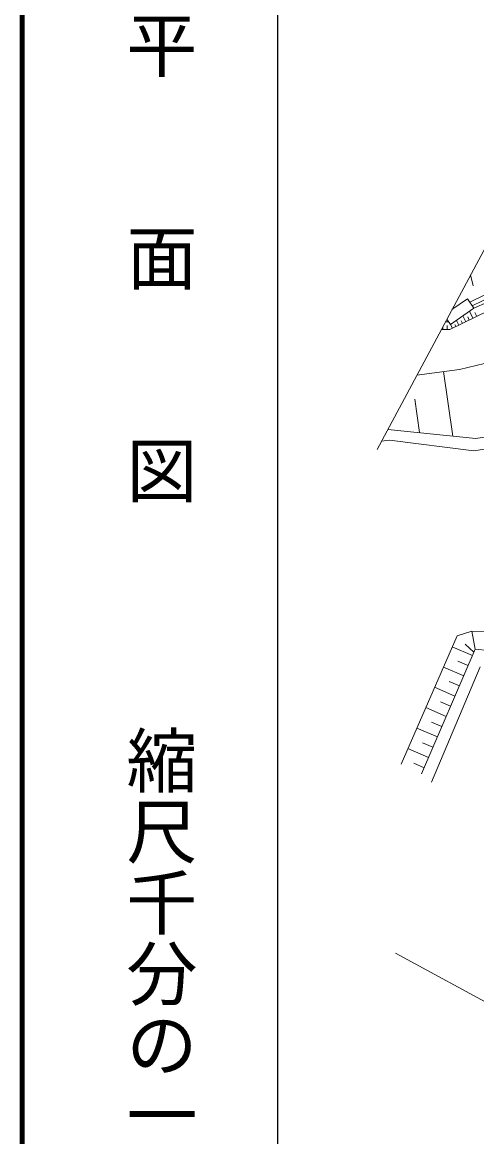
# Model space of a CAD drawing. Units: millimetres, scale not verified. Extents: x 40000 to 680000, y 20000 to 380000.
# Drawn here: x 40000 to 72033, y 261978 to 340535 of the extents above; entities that cross this region are included whole.
import ezdxf
from ezdxf.enums import TextEntityAlignment as Align

# ---------------------------------------------------------------- set-up
doc = ezdxf.new("R2010")
doc.units = ezdxf.units.MM
doc.header["$LTSCALE"] = 1000
for name, color, linetype, lineweight in [('M-BGD', 7, 'Continuous', 13), ('M-STR-HTXT', 7, 'Continuous', 13), ('M-TTL', 2, 'Continuous', 140), ('M-TTL-BAND', 7, 'Continuous', 25)]:
    doc.layers.add(name, color=color, linetype=linetype, lineweight=lineweight)
doc.styles.add('@ＭＳ ゴシック', font='')
doc.styles.get('@ＭＳ ゴシック').set_extended_font_data('@MS Gothic')

msp = doc.modelspace()

# ---------------------------------------------------------------- linework, layer by layer
at = {"layer": 'M-BGD'}
for p, q in [((65022, 310432), (86460, 350490)), ((71544, 320797), (77508, 323720)), ((71718, 320548), (77749, 323504)), ((71836, 320379), (78100, 323190)), ((76683, 322090), (70140, 318875)), ((71605, 322734), (71790, 321962)), ((71379, 321035), (70291, 320278)), ((71379, 321035), (71836, 320379)), ((71836, 320379), (70195, 319236)), ((71257, 319424), (71055, 319835)), ((71511, 319548), (71401, 319772)), ((71765, 319673), (71525, 320162)), ((72031, 319804), (71899, 320070)), ((69640, 318876), (69640, 319062)), ((69827, 319411), (70066, 319420)), ((69934, 319610), (70195, 319236)), ((69945, 318875), (69945, 319170)), ((70327, 318966), (70195, 319236)), ((70558, 319080), (70486, 319225)), ((70773, 319185), (70607, 319523)), ((70815, 316065), (83596, 319089)), ((71021, 319308), (70933, 319486)), ((70140, 318875), (69541, 318876)), ((67823, 315665), (70815, 316065)), ((70349, 311360), (69684, 315914)), ((67994, 311608), (67668, 313965)), ((81737, 312747), (71982, 311189)), ((71831, 310330), (81655, 311921)), ((65331, 311009), (65889, 311086)), ((71982, 311189), (65772, 311841)), ((65889, 311086), (71831, 310330)), ((70646, 297288), (66698, 288234)), ((71681, 297614), (70646, 297288)), ((73288, 297602), (71681, 297614)), ((71928, 296354), (71681, 297614)), ((68136, 287556), (71928, 296354)), ((71730, 295895), (70306, 296509)), ((71833, 296133), (71220, 296694)), ((71928, 296354), (76434, 295841)), ((71423, 295183), (70711, 295490)), ((68842, 286965), (72276, 295109)), ((71116, 294471), (69686, 295088)), ((70808, 293756), (70093, 294064)), ((70500, 293041), (69064, 293660)), ((70191, 292323), (69472, 292632)), ((69881, 291605), (68439, 292226)), ((69260, 290162), (67811, 290787)), ((69570, 290884), (68849, 291194)), ((68635, 288714), (67181, 289341)), ((68947, 289438), (68223, 289750)), ((68322, 287987), (67594, 288300))]:
    msp.add_line(p, q, dxfattribs=at)
at = {"layer": 'M-STR-HTXT'}
msp.add_line((66306, 274922), (129059, 240687), dxfattribs=at)
at = {"layer": 'M-TTL'}
msp.add_line((40000, 380000), (40000, 20000), dxfattribs=at)
at = {"layer": 'M-TTL-BAND'}
msp.add_line((58000, 370000), (58000, 20000), dxfattribs=at)

# ---------------------------------------------------------------- texts
at = {"layer": 'M-TTL-BAND', "style": '@ＭＳ ゴシック'}
for s, p in [('平\u3000\u3000面\u3000\u3000図', (49777, 306475)), ('縮尺千分の一', (49777, 261030))]:
    msp.add_text(s, height=3666, rotation=270, dxfattribs=at).set_placement(p, align=Align.MIDDLE_RIGHT)

doc.saveas('drawing.dxf')
